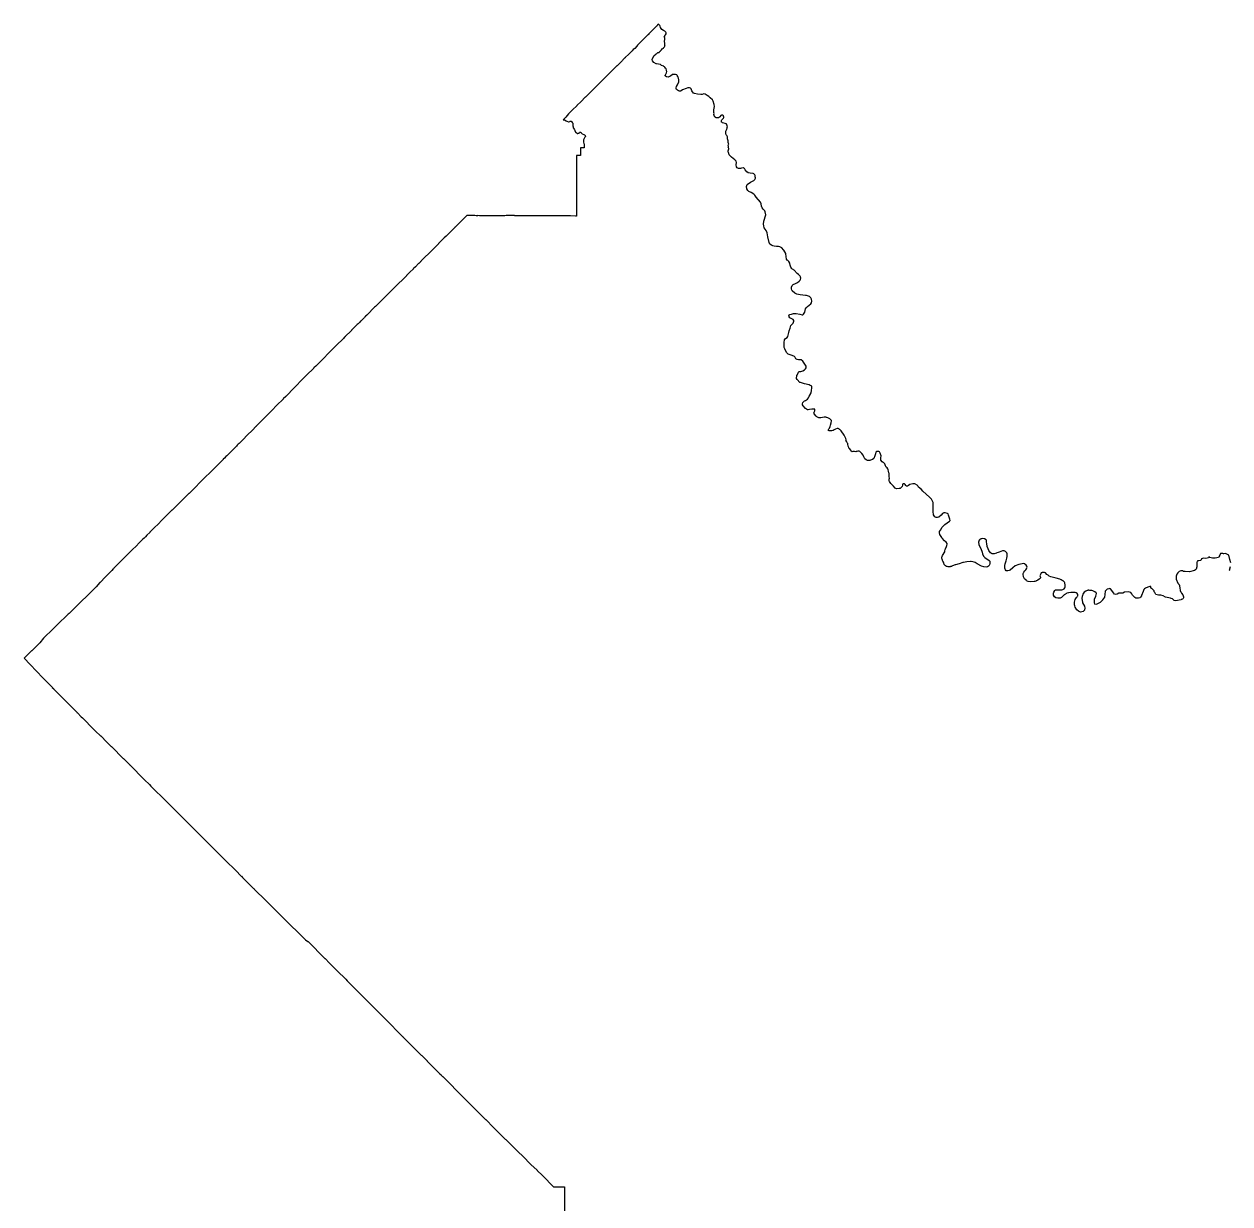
# Model space of a CAD drawing. Extents: x 6438959 to 7279357, y 1424492 to 2039161.
# Drawn here: x 6438959 to 6649059, y 1633157 to 1838681 of the extents above; entities that cross this region are included whole.
import ezdxf

# ---------------------------------------------------------------- set-up
doc = ezdxf.new("R2010")
doc.units = 21
doc.layers.add('COUNTY_BOUNDARY', color=40, linetype='Continuous')

msp = doc.modelspace()

# ---------------------------------------------------------------- linework, layer by layer
at = {"layer": 'COUNTY_BOUNDARY'}
for points in [[(6649199, 1744849), (6649048, 1745405), (6648873, 1746152), (6648626, 1746286), (6648276, 1746450), (6648009, 1746395), (6647927, 1746421), (6647858, 1746444), (6647449, 1746475), (6647282, 1746149), (6647160, 1745893), (6647062, 1745765), (6646803, 1745685), (6646509, 1745622), (6646031, 1745661), (6645545, 1745768), (6645404, 1745910), (6645310, 1745724), (6645118, 1745620), (6644853, 1745585), (6644402, 1745650), (6644261, 1745614), (6644122, 1745517), (6643972, 1745256), (6643668, 1745187), (6643649, 1745182), (6643591, 1745176), (6643462, 1745161), (6643369, 1745097), (6643299, 1744897), (6643315, 1744146), (6643169, 1743744), (6643076, 1743605), (6643049, 1743590), (6642879, 1743494), (6641997, 1743272), (6641280, 1743299), (6640949, 1743311), (6640783, 1743419), (6640628, 1743460), (6640536, 1743443), (6640238, 1743299), (6640000, 1743069), (6639791, 1742866), (6639716, 1742530), (6639723, 1741996), (6640011, 1741316), (6640175, 1741098), (6640187, 1741083), (6640276, 1740949), (6640296, 1740784), (6640332, 1740506), (6640371, 1740033), (6640396, 1739913), (6640420, 1739891), (6640443, 1739870), (6640644, 1739544), (6640855, 1739231), (6640993, 1738894), (6640999, 1738730), (6640906, 1738592), (6640782, 1738499), (6640586, 1738425), (6640550, 1738415), (6640249, 1738353), (6639913, 1738271), (6639587, 1738220), (6639373, 1738254), (6639191, 1738446), (6639166, 1738469), (6639127, 1738505), (6639087, 1738542), (6639052, 1738533), (6638850, 1738622), (6638718, 1738675), (6638439, 1738718), (6637855, 1738870), (6637445, 1739067), (6637013, 1739191), (6636600, 1739192), (6636162, 1739315), (6635992, 1739665), (6635883, 1739765), (6635886, 1739793), (6635888, 1739809), (6635889, 1739821), (6635838, 1739958), (6635820, 1739993), (6635788, 1740033), (6635621, 1740182), (6635585, 1740222), (6635503, 1740325), (6635459, 1740371), (6635449, 1740379), (6635437, 1740383), (6635395, 1740377), (6635383, 1740379), (6635335, 1740405), (6635311, 1740429), (6635289, 1740451), (6635271, 1740501), (6635260, 1740566), (6635262, 1740647), (6635258, 1740683), (6635232, 1740692), (6635142, 1740694), (6635126, 1740694), (6634742, 1740592), (6634384, 1740409), (6634184, 1740283), (6634084, 1740169), (6633963, 1739855), (6633674, 1739169), (6633644, 1739098), (6633494, 1738837), (6633379, 1738753), (6633151, 1738681), (6632872, 1738669), (6632695, 1738691), (6632546, 1738785), (6632521, 1738801), (6632080, 1739216), (6631961, 1739460), (6631807, 1739643), (6631315, 1739766), (6630714, 1739709), (6630420, 1739527), (6629943, 1739573), (6629689, 1739520), (6629399, 1739372), (6629202, 1739314), (6628973, 1739392), (6628944, 1739402), (6628781, 1739605), (6628469, 1739994), (6628253, 1740288), (6628057, 1740352), (6627968, 1740329), (6627697, 1740259), (6627353, 1739877), (6627265, 1739335), (6627204, 1738874), (6626846, 1738364), (6626834, 1738350), (6626459, 1737943), (6626252, 1737817), (6625856, 1737618), (6625716, 1737575), (6625546, 1737629), (6625458, 1737838), (6625494, 1738487), (6625687, 1739030), (6625782, 1739260), (6625803, 1739481), (6625752, 1739586), (6625516, 1739786), (6625193, 1739955), (6625018, 1740003), (6624737, 1740001), (6624628, 1740033), (6624496, 1740077), (6624460, 1740071), (6624437, 1740067), (6624350, 1740045), (6624312, 1740036), (6624292, 1740032), (6624229, 1740017), (6624208, 1740013), (6624185, 1740001), (6623941, 1739881), (6623690, 1739744), (6623459, 1739390), (6623384, 1739169), (6623317, 1738973), (6623269, 1738657), (6623314, 1738266), (6623365, 1737977), (6623383, 1737872), (6623574, 1737552), (6623705, 1737260), (6623787, 1736914), (6623755, 1736641), (6623689, 1736495), (6623617, 1736454), (6623494, 1736382), (6623243, 1736270), (6623014, 1736266), (6622685, 1736399), (6622654, 1736412), (6622387, 1736658), (6622125, 1737110), (6622042, 1737349), (6622022, 1737406), (6622003, 1737463), (6621964, 1737636), (6621974, 1737930), (6621992, 1737994), (6622054, 1738226), (6622117, 1738458), (6622120, 1738469), (6622325, 1738790), (6622443, 1738916), (6622452, 1738926), (6622515, 1739007), (6622545, 1739063), (6622561, 1739094), (6622572, 1739177), (6622551, 1739302), (6622433, 1739484), (6622266, 1739599), (6622252, 1739609), (6622103, 1739637), (6622029, 1739651), (6621954, 1739665), (6621944, 1739667), (6621822, 1739662), (6621347, 1739642), (6620979, 1739627), (6620927, 1739625), (6620668, 1739531), (6620569, 1739494), (6620499, 1739446), (6620388, 1739372), (6620276, 1739296), (6620241, 1739273), (6620206, 1739249), (6619955, 1739022), (6619911, 1738979), (6619693, 1738771), (6619466, 1738697), (6619278, 1738679), (6619259, 1738677), (6619059, 1738657), (6618734, 1738745), (6618478, 1738884), (6618351, 1739186), (6618339, 1739367), (6618339, 1739538), (6618408, 1739718), (6618581, 1740030), (6618699, 1740105), (6618885, 1740103), (6619428, 1740124), (6619756, 1740139), (6619977, 1740204), (6620064, 1740235), (6620203, 1740305), (6620306, 1740457), (6620344, 1740591), (6620378, 1740761), (6620346, 1741024), (6620306, 1741285), (6620290, 1741330), (6620275, 1741375), (6620249, 1741450), (6620142, 1741571), (6619993, 1741676), (6619946, 1741708), (6619899, 1741741), (6619853, 1741774), (6619683, 1741858), (6619408, 1741995), (6618767, 1742162), (6618118, 1742350), (6617862, 1742390), (6617571, 1742516), (6617376, 1742662), (6617181, 1742808), (6616904, 1743070), (6616748, 1743123), (6616682, 1743136), (6616558, 1743162), (6616458, 1743145), (6616364, 1743129), (6616269, 1743112), (6616195, 1743100), (6616109, 1742969), (6616090, 1742918), (6615968, 1742588), (6616044, 1742350), (6616040, 1742302), (6616038, 1742267), (6615988, 1742122), (6615842, 1741977), (6615617, 1741817), (6615592, 1741799), (6615342, 1741694), (6615304, 1741679), (6615262, 1741662), (6615074, 1741583), (6614945, 1741576), (6614365, 1741543), (6613885, 1741581), (6613623, 1741718), (6613534, 1741804), (6613267, 1742061), (6613114, 1742379), (6613042, 1742859), (6613053, 1743001), (6613129, 1743192), (6613305, 1743447), (6613478, 1743592), (6613624, 1743763), (6613692, 1743952), (6613721, 1744091), (6613683, 1744272), (6613556, 1744449), (6613298, 1744671), (6613148, 1744714), (6612891, 1744679), (6612282, 1744542), (6611674, 1744303), (6611223, 1743952), (6610798, 1743583), (6610622, 1743486), (6610370, 1743428), (6610105, 1743463), (6609963, 1743621), (6609826, 1743931), (6609841, 1744370), (6609899, 1744684), (6610083, 1745200), (6610204, 1745670), (6610227, 1745957), (6610223, 1746414), (6610166, 1746589), (6609948, 1746807), (6609714, 1746912), (6609418, 1746925), (6608836, 1746711), (6608656, 1746632), (6608476, 1746553), (6608376, 1746509), (6607986, 1746416), (6607648, 1746388), (6607513, 1746458), (6607330, 1746554), (6607030, 1747010), (6606830, 1747536), (6606795, 1747631), (6606742, 1747772), (6606697, 1748060), (6606678, 1748567), (6606657, 1748701), (6606579, 1748835), (6606274, 1749019), (6605927, 1749053), (6605765, 1749020), (6605640, 1748994), (6605613, 1748970), (6605508, 1748877), (6605402, 1748783), (6605394, 1748775), (6605389, 1748760), (6605276, 1748415), (6605313, 1748025), (6605415, 1747741), (6605650, 1747350), (6605871, 1746715), (6605947, 1746385), (6606120, 1746014), (6606336, 1745762), (6607112, 1745261), (6607205, 1745107), (6607223, 1745036), (6607252, 1744919), (6607256, 1744721), (6607199, 1744490), (6607140, 1744390), (6607026, 1744246), (6606836, 1744138), (6606616, 1744067), (6606585, 1744074), (6606214, 1744158), (6605767, 1744275), (6605027, 1744648), (6604690, 1744901), (6604513, 1744956), (6604269, 1745032), (6603997, 1745064), (6603873, 1745078), (6603226, 1745018), (6602632, 1744886), (6602550, 1744863), (6601889, 1744682), (6601224, 1744493), (6601185, 1744489), (6601027, 1744416), (6600608, 1744224), (6600551, 1744212), (6600384, 1744179), (6600312, 1744164), (6600275, 1744157), (6600092, 1744149), (6600018, 1744147), (6599980, 1744145), (6599805, 1744173), (6599780, 1744177), (6599665, 1744195), (6599531, 1744291), (6599436, 1744380), (6599286, 1744521), (6599271, 1744568), (6599195, 1744817), (6599140, 1744916), (6599133, 1744928), (6599033, 1745114), (6599001, 1745232), (6598969, 1745346), (6598967, 1745354), (6598950, 1745411), (6598926, 1745491), (6598894, 1745605), (6598880, 1745652), (6598891, 1745814), (6598898, 1745929), (6598985, 1746083), (6599362, 1746757), (6599395, 1746950), (6599457, 1747175), (6599512, 1747298), (6599694, 1747705), (6599748, 1747825), (6599811, 1748090), (6599786, 1748210), (6599616, 1748421), (6599320, 1748678), (6598938, 1749136), (6598878, 1749227), (6598523, 1749775), (6598451, 1750075), (6598476, 1750312), (6598606, 1750552), (6598914, 1751021), (6599413, 1751528), (6600232, 1752102), (6600291, 1752212), (6600289, 1752414), (6600036, 1753160), (6599954, 1753345), (6599841, 1753449), (6599470, 1753516), (6599414, 1753519), (6599196, 1753529), (6598987, 1753415), (6598769, 1753112), (6598361, 1752776), (6598090, 1752714), (6597970, 1752732), (6597857, 1752749), (6597776, 1752800), (6597663, 1752870), (6597529, 1753006), (6597433, 1753212), (6597402, 1753365), (6597350, 1753612), (6597348, 1753621), (6597352, 1753859), (6597366, 1754602), (6597371, 1754849), (6597374, 1755045), (6597338, 1755345), (6597060, 1755926), (6596777, 1756212), (6596732, 1756252), (6595529, 1757344), (6595322, 1757630), (6594799, 1758039), (6594694, 1758250), (6594581, 1758368), (6594150, 1758571), (6593806, 1758597), (6593318, 1758471), (6593294, 1758456), (6593080, 1758330), (6592899, 1758203), (6592756, 1758162), (6592647, 1758180), (6592568, 1758319), (6592452, 1758483), (6592338, 1758589), (6592161, 1758583), (6592131, 1758569), (6592036, 1758523), (6591989, 1758364), (6591960, 1758141), (6591770, 1757973), (6591684, 1757843), (6591610, 1757800), (6591421, 1757779), (6591038, 1757728), (6590861, 1757769), (6590732, 1757827), (6590438, 1758179), (6590142, 1758495), (6589995, 1758653), (6589755, 1759004), (6589717, 1759113), (6589709, 1759222), (6589709, 1759417), (6589737, 1759568), (6589692, 1759828), (6589662, 1760270), (6589676, 1760428), (6589658, 1760527), (6589570, 1760746), (6589507, 1761086), (6589451, 1761235), (6589329, 1761358), (6589183, 1761495), (6589110, 1761615), (6589064, 1761754), (6588956, 1762068), (6588789, 1762236), (6588616, 1762322), (6588460, 1762437), (6588261, 1762709), (6588227, 1762911), (6588257, 1763102), (6588279, 1763485), (6588128, 1763959), (6588089, 1764072), (6588033, 1764161), (6587876, 1764231), (6587681, 1764248), (6587494, 1764204), (6587375, 1764106), (6587306, 1763806), (6587173, 1763485), (6587028, 1763014), (6586798, 1762816), (6586434, 1762709), (6586344, 1762682), (6585931, 1762635), (6585681, 1762797), (6585443, 1762974), (6585305, 1763308), (6585174, 1763612), (6584936, 1763880), (6584577, 1764204), (6584439, 1764277), (6584384, 1764306), (6584231, 1764302), (6584055, 1764217), (6583942, 1764199), (6583865, 1764187), (6583666, 1764235), (6583448, 1764230), (6583331, 1764200), (6583244, 1764190), (6583139, 1764266), (6582966, 1764531), (6582853, 1764681), (6582737, 1764768), (6582653, 1764883), (6582642, 1764907), (6582526, 1765159), (6582490, 1765509), (6582478, 1765601), (6582398, 1765745), (6582329, 1765846), (6582302, 1765935), (6582197, 1766070), (6582135, 1766123), (6582200, 1766286), (6582148, 1766477), (6582025, 1766741), (6581877, 1767088), (6581339, 1767840), (6581120, 1768055), (6581061, 1768082), (6580911, 1768153), (6580781, 1768209), (6580612, 1768231), (6580337, 1768109), (6580110, 1768003), (6580083, 1767984), (6579961, 1767889), (6579703, 1767812), (6579562, 1767801), (6579496, 1767806), (6579239, 1767825), (6579126, 1767866), (6579076, 1767937), (6579123, 1768085), (6579176, 1768199), (6579272, 1768291), (6579382, 1768575), (6579484, 1768807), (6579560, 1769200), (6579576, 1769252), (6579653, 1769498), (6579635, 1769649), (6579371, 1769942), (6578997, 1770086), (6578770, 1770175), (6578702, 1770202), (6578563, 1770206), (6578408, 1770211), (6578344, 1770200), (6577766, 1770104), (6577762, 1770103), (6577430, 1770102), (6577065, 1770253), (6576942, 1770373), (6576632, 1770800), (6576593, 1770900), (6576579, 1770939), (6576580, 1770945), (6576605, 1771094), (6576652, 1771173), (6576727, 1771329), (6576753, 1771432), (6576765, 1771480), (6576719, 1771583), (6576595, 1771623), (6576214, 1771580), (6575784, 1771526), (6575559, 1771498), (6575520, 1771493), (6575451, 1771492), (6575104, 1771733), (6574688, 1772211), (6574602, 1772366), (6574576, 1772522), (6574632, 1772784), (6574697, 1772830), (6574708, 1772846), (6574751, 1772906), (6574931, 1773030), (6575111, 1773092), (6575315, 1773201), (6575457, 1773358), (6575611, 1773564), (6575740, 1773842), (6575905, 1774083), (6575948, 1774177), (6576081, 1774469), (6576185, 1774879), (6576227, 1775299), (6576218, 1775520), (6576205, 1775589), (6576091, 1775689), (6575938, 1775753), (6575725, 1775830), (6574945, 1776020), (6574221, 1776222), (6574133, 1776247), (6573676, 1776797), (6573569, 1776929), (6573567, 1776945), (6573551, 1777080), (6573601, 1777363), (6573626, 1777503), (6573638, 1777527), (6573904, 1778041), (6574027, 1778158), (6574289, 1778181), (6574657, 1778284), (6574960, 1778451), (6575124, 1778614), (6575228, 1778815), (6575250, 1778858), (6575219, 1779072), (6574621, 1779937), (6574378, 1780181), (6574167, 1780220), (6573912, 1780187), (6573664, 1780282), (6573424, 1780387), (6573361, 1780466), (6573263, 1780693), (6573189, 1780785), (6572768, 1780933), (6572103, 1781191), (6571825, 1781452), (6571487, 1782089), (6571407, 1782331), (6571385, 1782706), (6571390, 1783222), (6571452, 1783655), (6571600, 1783915), (6571931, 1784060), (6572062, 1784249), (6572186, 1784952), (6572267, 1785254), (6572428, 1785723), (6572564, 1786170), (6572959, 1786612), (6573081, 1786918), (6573093, 1787039), (6572967, 1787199), (6572384, 1787515), (6572261, 1787691), (6572229, 1787838), (6572257, 1788015), (6572380, 1788121), (6572652, 1788177), (6572999, 1788259), (6573457, 1788296), (6574109, 1788146), (6574534, 1788027), (6574656, 1788051), (6574783, 1788165), (6574986, 1788477), (6575108, 1789064), (6575275, 1789285), (6575439, 1789461), (6576015, 1789928), (6576186, 1790135), (6576234, 1790436), (6576168, 1790737), (6576044, 1790972), (6575793, 1791203), (6575293, 1791407), (6575111, 1791422), (6574159, 1791499), (6573612, 1791624), (6573250, 1791819), (6572792, 1792204), (6572716, 1792318), (6572657, 1792591), (6572668, 1792861), (6572783, 1793135), (6572972, 1793302), (6573393, 1793507), (6573692, 1793659), (6574007, 1793888), (6574157, 1794066), (6574248, 1794173), (6574289, 1794413), (6574227, 1794620), (6574219, 1794647), (6574171, 1794759), (6574136, 1794840), (6573983, 1794963), (6573892, 1795043), (6573685, 1795227), (6573163, 1795795), (6573022, 1795879), (6572947, 1795924), (6572751, 1796037), (6572700, 1796095), (6572652, 1796152), (6572536, 1796329), (6572476, 1796498), (6572450, 1796707), (6572394, 1796952), (6572369, 1797063), (6572225, 1797345), (6572036, 1797488), (6571934, 1797588), (6571824, 1797744), (6571714, 1798179), (6571696, 1798641), (6571658, 1798727), (6571344, 1799305), (6571301, 1799357), (6571016, 1799709), (6570667, 1799865), (6570639, 1799877), (6570420, 1799932), (6570047, 1799917), (6569630, 1799979), (6569408, 1800048), (6569189, 1800161), (6568925, 1800356), (6568792, 1800625), (6568567, 1801604), (6568445, 1802313), (6568267, 1802719), (6568084, 1802985), (6567921, 1803221), (6567843, 1803512), (6567793, 1803840), (6567859, 1804379), (6568176, 1805446), (6568096, 1805969), (6568003, 1806175), (6567736, 1806439), (6567546, 1806693), (6567472, 1806941), (6567376, 1807383), (6567293, 1807635), (6566527, 1808521), (6566296, 1808888), (6566133, 1809086), (6565644, 1809334), (6565223, 1809539), (6565069, 1809705), (6564896, 1809982), (6564842, 1810394), (6564867, 1810582), (6564962, 1810732), (6565533, 1811150), (6566123, 1811455), (6566297, 1811609), (6566390, 1811826), (6566401, 1811910), (6566347, 1812066), (6566344, 1812165), (6566342, 1812283), (6566300, 1812425), (6566132, 1812588), (6566000, 1812672), (6565473, 1812736), (6565112, 1812802), (6564904, 1812931), (6564572, 1813308), (6564457, 1813519), (6564369, 1813603), (6564324, 1813646), (6564229, 1813656), (6563987, 1813590), (6563763, 1813551), (6563416, 1813517), (6563196, 1813660), (6563088, 1813840), (6563046, 1814192), (6563078, 1814577), (6563002, 1814803), (6562795, 1815067), (6562207, 1815486), (6561807, 1815908), (6561680, 1816326), (6561658, 1816409), (6561637, 1816490), (6561642, 1816525), (6561654, 1816601), (6561741, 1816943), (6561736, 1816996), (6561734, 1817015), (6561675, 1817111), (6561656, 1817214), (6561681, 1817323), (6561706, 1817400), (6561693, 1817433), (6561650, 1817516), (6561642, 1817575), (6561691, 1817691), (6561725, 1817782), (6561702, 1817882), (6561661, 1818035), (6561641, 1818373), (6561548, 1818689), (6561545, 1818709), (6561500, 1819070), (6561446, 1819175), (6561390, 1819273), (6561344, 1819354), (6561313, 1819407), (6561259, 1819630), (6561239, 1819712), (6561240, 1819727), (6561245, 1819862), (6561250, 1820016), (6561339, 1820245), (6561343, 1820257), (6561390, 1820366), (6561418, 1820432), (6561461, 1820534), (6561477, 1820640), (6561487, 1820714), (6561489, 1820726), (6561495, 1820765), (6561496, 1820777), (6561490, 1820877), (6561482, 1820986), (6561411, 1821152), (6561404, 1821167), (6561361, 1821230), (6561321, 1821289), (6561206, 1821331), (6561099, 1821371), (6560669, 1821457), (6560657, 1821459), (6560523, 1821590), (6560501, 1821612), (6560498, 1821615), (6560475, 1821713), (6560468, 1821748), (6560451, 1821820), (6560496, 1821915), (6560552, 1822035), (6560738, 1822214), (6560801, 1822307), (6560884, 1822432), (6560883, 1822455), (6560882, 1822495), (6560880, 1822526), (6560851, 1822609), (6560845, 1822623), (6560833, 1822643), (6560795, 1822703), (6560631, 1822797), (6560628, 1822798), (6560567, 1822811), (6560490, 1822826), (6560455, 1822808), (6560369, 1822762), (6560213, 1822511), (6560107, 1822455), (6560090, 1822445), (6560038, 1822420), (6560021, 1822411), (6559994, 1822397), (6559936, 1822368), (6559910, 1822363), (6559880, 1822358), (6559836, 1822351), (6559702, 1822329), (6559684, 1822327), (6559657, 1822335), (6559617, 1822347), (6559497, 1822384), (6559488, 1822387), (6559462, 1822411), (6559440, 1822432), (6559373, 1822494), (6559351, 1822515), (6559336, 1822529), (6559291, 1822570), (6559282, 1822579), (6559278, 1822586), (6559172, 1822756), (6559144, 1822952), (6559226, 1823113), (6559150, 1823302), (6559115, 1823432), (6559135, 1823765), (6559208, 1824034), (6559244, 1824306), (6559223, 1824663), (6559049, 1825249), (6558885, 1825486), (6558513, 1825828), (6558281, 1826084), (6557949, 1826263), (6557640, 1826465), (6557411, 1826509), (6557133, 1826424), (6556876, 1826432), (6556318, 1826501), (6555774, 1826581), (6555606, 1826677), (6555323, 1827061), (6555172, 1827436), (6555071, 1827533), (6554874, 1827597), (6554619, 1827580), (6554309, 1827492), (6553689, 1827217), (6553449, 1827052), (6553353, 1827019), (6553170, 1827001), (6553032, 1827032), (6552975, 1827044), (6552784, 1827163), (6552639, 1827297), (6552584, 1827427), (6552566, 1827570), (6552637, 1827789), (6552831, 1828124), (6553016, 1828615), (6553016, 1829004), (6552982, 1829274), (6552934, 1829383), (6552871, 1829528), (6552742, 1829745), (6552700, 1829824), (6552458, 1829930), (6552126, 1829922), (6551955, 1829890), (6551562, 1829641), (6551392, 1829527), (6551270, 1829483), (6551155, 1829462), (6550885, 1829519), (6550698, 1829639), (6550670, 1829677), (6550672, 1829726), (6550687, 1829773), (6550693, 1829793), (6550697, 1829804), (6550724, 1829872), (6550760, 1829966), (6550761, 1829974), (6550765, 1829977), (6550880, 1830182), (6550925, 1830426), (6550913, 1830521), (6550896, 1830650), (6550807, 1830867), (6550696, 1831016), (6550625, 1831160), (6550552, 1831226), (6550448, 1831292), (6550406, 1831329), (6550008, 1831496), (6549829, 1831621), (6549150, 1831767), (6549103, 1831777), (6548656, 1831975), (6548452, 1832284), (6548373, 1832520), (6548461, 1832688), (6548678, 1833075), (6548683, 1833115), (6548690, 1833125), (6548699, 1833133), (6548725, 1833143), (6548773, 1833221), (6548829, 1833275), (6548928, 1833343), (6548996, 1833381), (6549038, 1833413), (6549055, 1833433), (6549102, 1833497), (6549130, 1833522), (6549240, 1833596), (6549340, 1833682), (6549404, 1833728), (6549438, 1833748), (6549486, 1833766), (6549512, 1833766), (6549580, 1833758), (6549606, 1833762), (6549628, 1833774), (6549648, 1833790), (6549696, 1833838), (6549758, 1833906), (6549814, 1833942), (6549866, 1833986), (6549856, 1834002), (6550025, 1834227), (6550165, 1834347), (6550242, 1834414), (6550304, 1834482), (6550342, 1834517), (6550392, 1834536), (6550404, 1834541), (6550410, 1834549), (6550418, 1834591), (6550424, 1834603), (6550526, 1834737), (6550586, 1834827), (6550618, 1834887), (6550632, 1834935), (6550628, 1834959), (6550596, 1835019), (6550588, 1835045), (6550581, 1835149), (6550579, 1835373), (6550567, 1835675), (6550565, 1835805), (6550567, 1835845), (6550583, 1835949), (6550591, 1836119), (6550589, 1836197), (6550575, 1836275), (6550556, 1836330), (6550519, 1836437), (6550509, 1836489), (6550509, 1836503), (6550520, 1836525), (6550595, 1836609), (6550617, 1836670), (6550739, 1836824), (6550831, 1836980), (6550829, 1837135), (6550795, 1837272), (6550626, 1837452), (6550371, 1837557), (6550073, 1837721), (6549942, 1837914), (6549869, 1838066), (6549803, 1838329), (6549741, 1838458), (6549553, 1838639), (6549497, 1838681), (6549469, 1838652), (6549344, 1838528), (6549317, 1838499), (6549139, 1838310), (6549124, 1838293), (6549100, 1838267), (6547835, 1837006), (6547671, 1836843), (6547652, 1836825), (6545828, 1835008), (6545699, 1834839), (6545388, 1834429), (6545092, 1834262), (6544895, 1834049), (6544566, 1833692), (6544296, 1833399), (6543760, 1832906), (6543708, 1832859), (6543684, 1832834), (6543574, 1832750), (6543311, 1832440), (6543220, 1832344), (6543052, 1832188), (6543025, 1832161), (6542277, 1831420), (6542261, 1831404), (6540576, 1829735), (6539130, 1828304), (6536754, 1825953), (6536748, 1825947), (6536743, 1825942), (6536021, 1825228), (6535259, 1824475), (6535246, 1824462), (6534520, 1823742), (6533805, 1823036), (6533366, 1822469), (6533317, 1822420), (6533249, 1822353), (6533079, 1822185), (6532882, 1821990), (6532933, 1822001), (6532972, 1822009), (6533056, 1822033), (6533083, 1822021), (6533132, 1822001), (6533410, 1821818), (6533538, 1821763), (6533838, 1821662), (6533900, 1821676), (6534044, 1821738), (6534084, 1821751), (6534142, 1821772), (6534206, 1821776), (6534272, 1821766), (6534342, 1821716), (6534460, 1821558), (6534544, 1821404), (6534569, 1821304), (6534557, 1821102), (6534589, 1820926), (6534625, 1820830), (6534643, 1820794), (6534651, 1820586), (6534677, 1820532), (6534777, 1820402), (6534837, 1820310), (6534953, 1819994), (6535030, 1819878), (6535110, 1819832), (6535372, 1819641), (6535422, 1819631), (6535536, 1819665), (6535650, 1819707), (6535738, 1819805), (6535794, 1819835), (6535864, 1819843), (6535932, 1819835), (6535974, 1819821), (6536017, 1819789), (6536050, 1819763), (6536208, 1819593), (6536482, 1819475), (6536608, 1819390), (6536722, 1819299), (6536736, 1819272), (6536769, 1819059), (6536714, 1819019), (6536660, 1818988), (6536643, 1818967), (6536555, 1818743), (6536443, 1818499), (6536438, 1818478), (6536434, 1818460), (6536427, 1818433), (6536421, 1818385), (6536421, 1818323), (6536429, 1818259), (6536437, 1818135), (6536487, 1817911), (6536529, 1817741), (6536541, 1817711), (6536565, 1817607), (6536548, 1817389), (6536548, 1817140), (6535929, 1817136), (6535918, 1815804), (6535622, 1815803), (6535236, 1815802), (6535236, 1815754), (6535235, 1815277), (6535234, 1813703), (6535233, 1813459), (6535233, 1813206), (6535233, 1813178), (6535233, 1813167), (6535233, 1813150), (6535233, 1813134), (6535233, 1813123), (6535231, 1812604), (6535227, 1811815), (6535224, 1811045), (6535222, 1810526), (6535222, 1810469), (6535223, 1809483), (6535215, 1808151), (6535210, 1807919), (6535220, 1807883), (6535231, 1807658), (6535234, 1807588), (6535214, 1806571), (6535201, 1805243), (6535163, 1805243), (6535055, 1805243), (6535048, 1805243), (6535009, 1805243), (6534190, 1805256), (6533201, 1805255), (6532664, 1805257), (6532561, 1805257), (6529984, 1805261), (6529939, 1805271), (6528394, 1805283), (6527327, 1805286), (6527285, 1805286), (6526759, 1805292), (6526290, 1805299), (6525260, 1805305), (6525181, 1805305), (6524655, 1805307), (6524601, 1805308), (6524439, 1805312), (6524385, 1805313), (6524187, 1805316), (6523982, 1805318), (6523680, 1805320), (6523596, 1805321), (6523398, 1805325), (6523371, 1805325), (6523321, 1805326), (6523288, 1805325), (6523260, 1805324), (6522958, 1805317), (6522742, 1805311), (6522675, 1805309), (6521991, 1805292), (6521798, 1805288), (6521734, 1805288), (6520937, 1805291), (6520815, 1805292), (6520671, 1805297), (6520405, 1805298), (6519606, 1805303), (6519339, 1805305), (6519075, 1805307), (6518283, 1805312), (6518019, 1805314), (6518004, 1805313), (6517957, 1805312), (6517942, 1805312), (6517833, 1805310), (6517703, 1805311), (6517517, 1805313), (6517369, 1805323), (6516753, 1805333), (6516695, 1805334), (6516575, 1805335), (6516215, 1805337), (6516095, 1805338), (6516081, 1805325), (6516055, 1805298), (6514063, 1803318), (6514024, 1803280), (6513993, 1803250), (6513984, 1803240), (6512546, 1801810), (6512488, 1801753), (6512179, 1801448), (6511481, 1800754), (6511176, 1800449), (6511151, 1800427), (6511148, 1800423), (6511092, 1800365), (6510095, 1799370), (6508169, 1797447), (6508064, 1797343), (6507990, 1797270), (6507951, 1797230), (6507901, 1797181), (6507840, 1797120), (6507780, 1797061), (6507776, 1797058), (6507709, 1796990), (6507703, 1796985), (6507141, 1796424), (6506742, 1796026), (6506722, 1796006), (6506217, 1795502), (6505987, 1795274), (6505689, 1794976), (6505647, 1794935), (6505581, 1794868), (6505571, 1794859), (6503483, 1792777), (6503465, 1792759), (6503449, 1792742), (6503392, 1792686), (6503378, 1792672), (6503350, 1792645), (6503315, 1792609), (6503310, 1792605), (6502324, 1791621), (6501563, 1790863), (6501289, 1790589), (6501141, 1790442), (6500184, 1789488), (6500039, 1789345), (6498730, 1788041), (6498683, 1787994), (6498468, 1787779), (6498432, 1787743), (6498387, 1787699), (6498371, 1787683), (6498316, 1787628), (6498306, 1787618), (6498296, 1787608), (6498218, 1787531), (6498152, 1787466), (6498044, 1787358), (6497912, 1787227), (6497790, 1787106), (6497700, 1787017), (6497587, 1786905), (6497445, 1786764), (6497342, 1786662), (6497170, 1786491), (6497020, 1786343), (6496837, 1786161), (6496657, 1785983), (6496019, 1785350), (6495995, 1785326), (6495929, 1785261), (6494926, 1784271), (6494872, 1784216), (6494868, 1784212), (6494848, 1784193), (6494801, 1784146), (6494758, 1784104), (6494739, 1784086), (6494589, 1783937), (6493336, 1782699), (6493133, 1782499), (6493094, 1782460), (6493079, 1782445), (6492409, 1781768), (6490702, 1780046), (6489766, 1779103), (6489518, 1778852), (6489403, 1778736), (6489371, 1778703), (6488238, 1777582), (6487690, 1777034), (6487542, 1776883), (6486061, 1775374), (6484553, 1773838), (6484100, 1773381), (6484079, 1773359), (6483004, 1772278), (6482137, 1771386), (6482042, 1771291), (6481991, 1771240), (6481972, 1771221), (6481825, 1771073), (6481424, 1770671), (6481419, 1770664), (6481407, 1770652), (6481249, 1770493), (6481058, 1770301), (6480609, 1769850), (6480595, 1769836), (6480529, 1769764), (6480517, 1769751), (6480448, 1769676), (6480142, 1769372), (6479578, 1768812), (6479418, 1768651), (6479411, 1768645), (6479374, 1768607), (6479362, 1768596), (6478741, 1767972), (6477839, 1767068), (6477112, 1766339), (6476826, 1766052), (6476596, 1765821), (6476421, 1765646), (6476285, 1765510), (6476110, 1765333), (6475944, 1765167), (6475780, 1765003), (6475606, 1764829), (6475370, 1764592), (6475189, 1764410), (6475092, 1764313), (6474276, 1763494), (6474129, 1763347), (6473856, 1763074), (6473650, 1762867), (6473644, 1762861), (6471910, 1761121), (6471188, 1760399), (6470693, 1759908), (6470689, 1759903), (6467692, 1756925), (6467681, 1756915), (6466003, 1755248), (6465925, 1755170), (6465737, 1754983), (6464887, 1754139), (6464846, 1754102), (6464753, 1754020), (6464719, 1753984), (6464493, 1753761), (6463042, 1752318), (6463039, 1752315), (6462244, 1751524), (6462236, 1751516), (6461765, 1751047), (6461471, 1750755), (6461357, 1750642), (6460891, 1750178), (6460838, 1750125), (6460334, 1749624), (6460094, 1749385), (6459850, 1749142), (6459596, 1748890), (6459145, 1748442), (6459135, 1748432), (6459030, 1748327), (6458459, 1747760), (6457856, 1747161), (6457174, 1746484), (6457137, 1746447), (6457014, 1746324), (6456532, 1745836), (6456345, 1745646), (6455822, 1745115), (6455817, 1745110), (6455257, 1744542), (6454621, 1743897), (6454523, 1743797), (6454497, 1743770), (6454243, 1743499), (6454224, 1743479), (6454198, 1743453), (6453856, 1743108), (6453565, 1742814), (6453142, 1742388), (6452183, 1741422), (6452155, 1741388), (6451526, 1740630), (6450669, 1739794), (6450632, 1739758), (6448200, 1737391), (6448155, 1737346), (6446805, 1736032), (6446655, 1735886), (6446424, 1735661), (6446398, 1735636), (6444979, 1734254), (6444433, 1733724), (6443804, 1733112), (6443774, 1733083), (6443511, 1732828), (6442882, 1732216), (6442340, 1731689), (6441699, 1730870), (6441668, 1730841), (6440281, 1729498), (6440270, 1729487), (6439895, 1729125), (6439665, 1728902), (6438959, 1728219), (6440017, 1727124), (6442235, 1724821), (6442244, 1724812), (6443839, 1723155), (6443862, 1723132), (6444071, 1722923), (6444086, 1722907), (6444829, 1722155), (6445789, 1721185), (6447421, 1719530), (6447429, 1719521), (6447441, 1719510), (6448143, 1718795), (6448164, 1718773), (6448181, 1718761), (6448236, 1718699), (6448912, 1718015), (6449105, 1717821), (6449587, 1717342), (6450650, 1716268), (6451426, 1715483), (6452288, 1714702), (6452321, 1714671), (6453385, 1713615), (6454141, 1712864), (6454194, 1712815), (6454224, 1712782), (6456245, 1710773), (6456274, 1710752), (6456285, 1710736), (6457239, 1709766), (6457250, 1709751), (6457266, 1709735), (6457273, 1709726), (6457282, 1709716), (6457352, 1709635), (6459932, 1707055), (6460787, 1706200), (6461061, 1705926), (6463758, 1703231), (6467492, 1699514), (6468529, 1698483), (6468547, 1698465), (6471892, 1695136), (6471895, 1695132), (6472576, 1694456), (6473943, 1693097), (6474008, 1693032), (6475885, 1691165), (6475891, 1691159), (6476734, 1690323), (6476782, 1690275), (6476812, 1690244), (6477032, 1690029), (6477074, 1689986), (6477147, 1689915), (6478254, 1688815), (6478725, 1688347), (6478776, 1688297), (6478951, 1688123), (6479050, 1688024), (6479128, 1687948), (6481073, 1686016), (6484457, 1682634), (6487556, 1679588), (6487832, 1679316), (6487866, 1679282), (6487978, 1679172), (6488411, 1678874), (6488439, 1678854), (6491364, 1675921), (6491395, 1675889), (6492185, 1675096), (6492233, 1675048), (6492414, 1674868), (6493456, 1673822), (6493510, 1673767), (6494989, 1672284), (6494995, 1672279), (6495229, 1672035), (6495254, 1672009), (6495276, 1671990), (6497317, 1669945), (6497568, 1669698), (6497640, 1669629), (6497866, 1669403), (6498219, 1669050), (6498228, 1669041), (6500391, 1666871), (6501967, 1665291), (6501990, 1665268), (6504860, 1662391), (6504897, 1662355), (6504909, 1662343), (6508166, 1659081), (6508248, 1658998), (6509173, 1658055), (6509176, 1658045), (6509726, 1657488), (6511342, 1655871), (6511600, 1655613), (6511693, 1655520), (6511731, 1655482), (6511772, 1655445), (6511780, 1655432), (6511840, 1655373), (6511858, 1655365), (6511870, 1655354), (6511894, 1655320), (6515619, 1651599), (6516323, 1650896), (6519373, 1647850), (6519392, 1647831), (6520745, 1646481), (6520773, 1646454), (6522670, 1644560), (6522691, 1644539), (6522791, 1644445), (6522883, 1644359), (6524627, 1642607), (6526239, 1641054), (6526255, 1641038), (6526860, 1640421), (6527264, 1640021), (6527278, 1640007), (6528338, 1639023), (6528374, 1638989), (6529273, 1638079), (6529331, 1638020), (6531174, 1636152), (6532851, 1636148), (6532858, 1636148), (6533100, 1636148), (6533114, 1635198), (6533136, 1633763), (6533137, 1633694), (6533165, 1628286)], [(6649095, 1743477), (6649001, 1743583), (6649138, 1744172)]]:
    msp.add_lwpolyline(points, dxfattribs=at)

doc.saveas('drawing.dxf')
